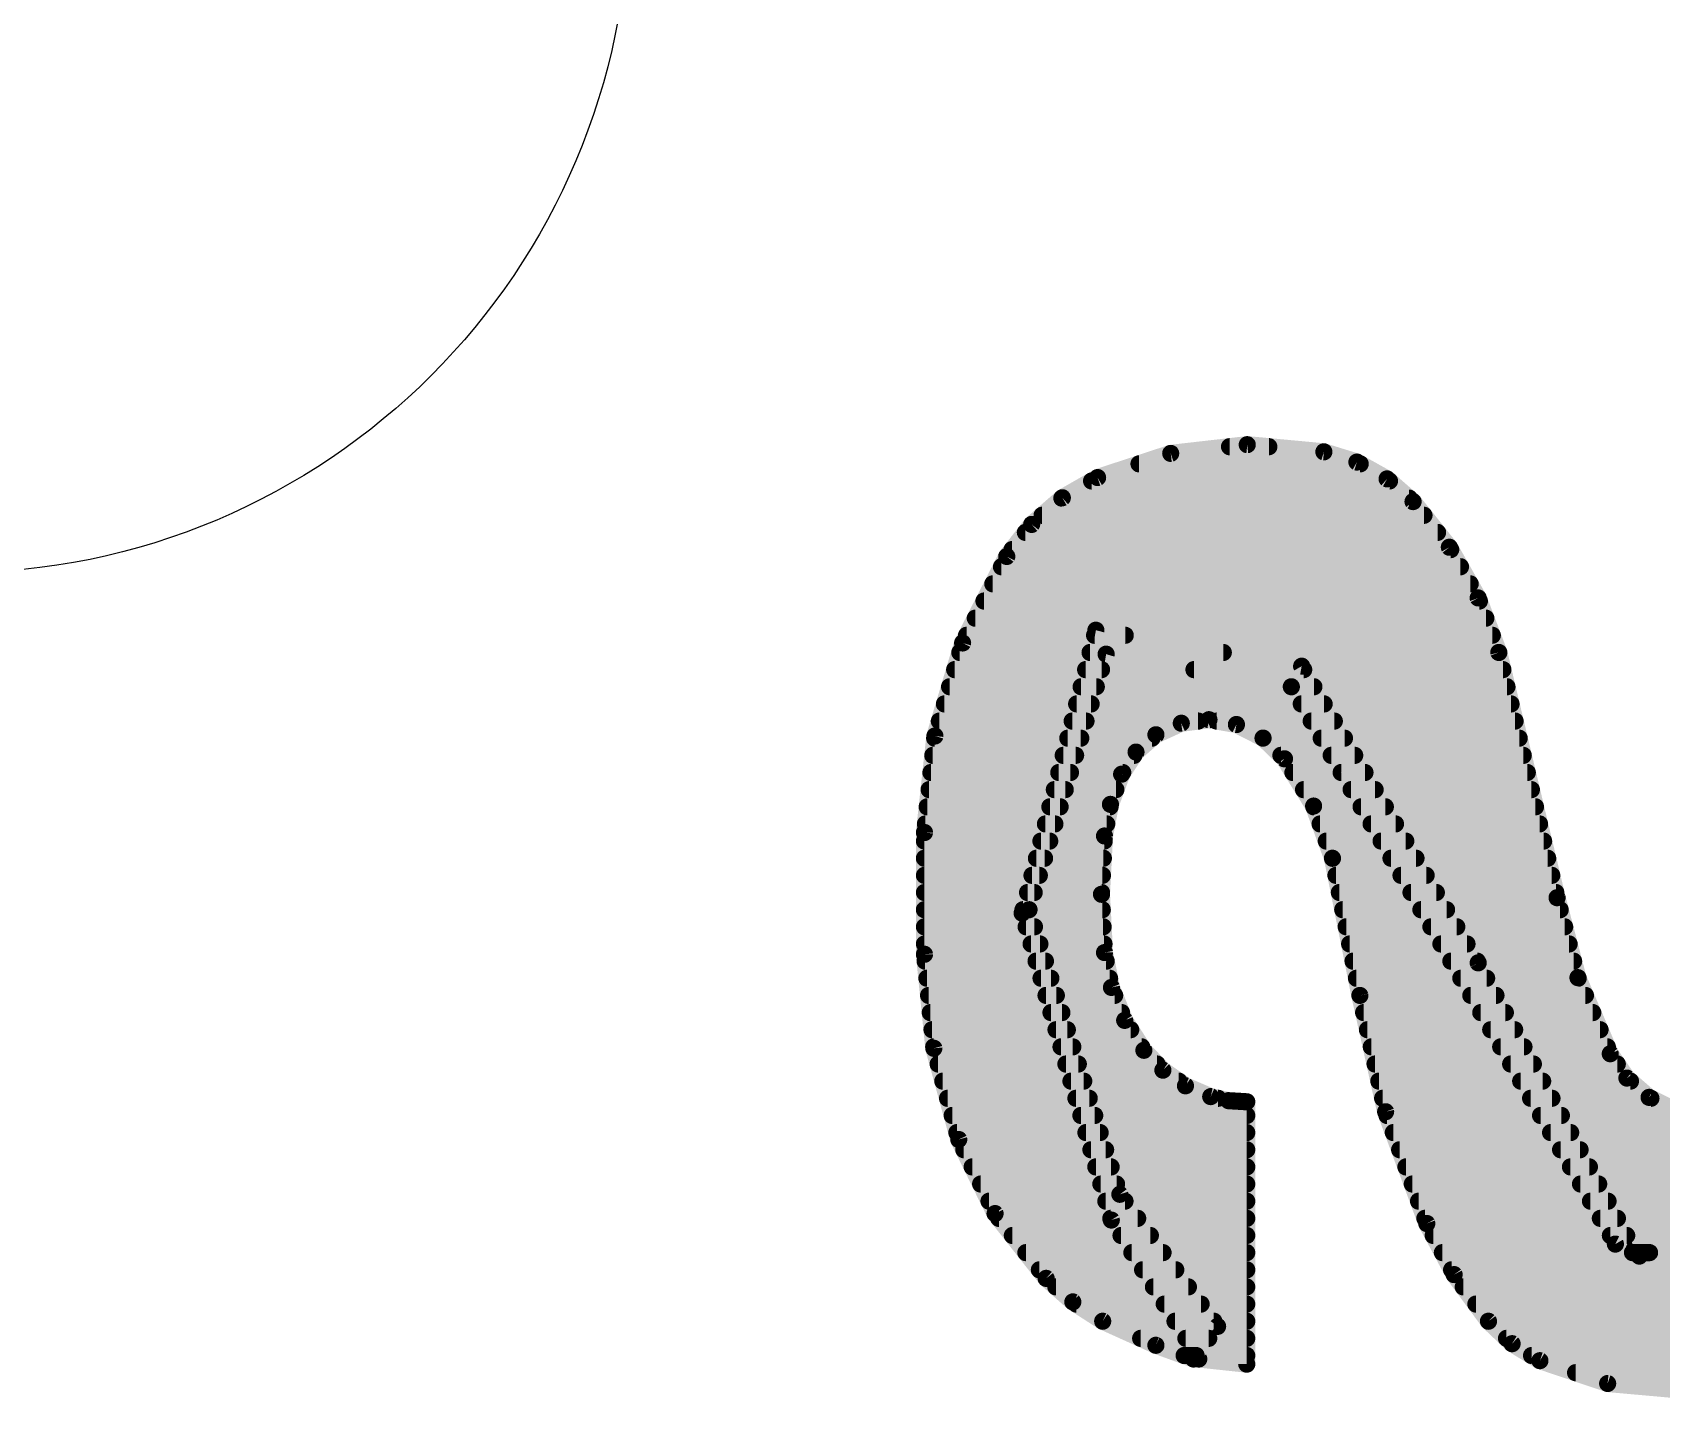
# Model space of a CAD drawing. Extents: x -3.8 to 20.4, y -21.6 to 37.
# Drawn here: x 3.616 to 6.03, y 28.258 to 30.281 of the extents above; entities that cross this region are included whole.
import ezdxf

# ---------------------------------------------------------------- set-up
doc = ezdxf.new("R2010")
doc.units = 0
doc.layers.add('20', color=53, linetype='CONTINUOUS')
doc.layers.add('22', color=40, linetype='CONTINUOUS')

msp = doc.modelspace()

# ---------------------------------------------------------------- linework, layer by layer
at = {"layer": '20'}
msp.add_circle((3.5, 30.48), 1, dxfattribs=at)
at = {"layer": '22', "const_width": 0.0254}
for points in [[(5.3026, 29.6573), (5.416, 29.6702)], [(5.416, 29.6702), (5.5296, 29.6596)], [(5.1943, 29.6215), (5.3026, 29.6573)], [(5.3898, 29.6672), (5.448, 29.6672)], [(5.5296, 29.6596), (5.5785, 29.6445)], [(5.1421, 29.5916), (5.1943, 29.6215)], [(5.2557, 29.6418), (5.5833, 29.6418)], [(5.5785, 29.6445), (5.6232, 29.6195)], [(5.1854, 29.6164), (5.6268, 29.6164)], [(5.6232, 29.6195), (5.6617, 29.5859)], [(5.0966, 29.5521), (5.1421, 29.5916)], [(5.1414, 29.591), (5.6559, 29.591)], [(5.6617, 29.5859), (5.7155, 29.5183)], [(5.0597, 29.5046), (5.0966, 29.5521)], [(5.1121, 29.5656), (5.6778, 29.5656)], [(5.0873, 29.5402), (5.698, 29.5402)], [(4.9944, 29.3765), (5.0597, 29.5046)], [(5.0676, 29.5148), (5.7174, 29.5148)], [(5.7155, 29.5183), (5.7581, 29.4432)], [(5.0519, 29.4894), (5.7319, 29.4894)], [(5.039, 29.464), (5.7463, 29.464)], [(5.026, 29.4386), (5.7599, 29.4386)], [(5.7581, 29.4432), (5.7887, 29.3624)], [(5.0131, 29.4132), (5.7695, 29.4132)], [(5.0001, 29.3878), (5.7791, 29.3878)], [(5.0825, 28.9763), (5.1918, 29.3954)], [(5.1898, 29.3878), (5.2353, 29.3878)], [(5.1918, 29.3954), (5.4966, 29.3421)], [(4.9533, 29.2387), (4.9944, 29.3765)], [(4.9902, 29.3624), (5.7887, 29.3624)], [(5.207, 29.3599), (5.0927, 28.9814)], [(5.1832, 29.3624), (5.3805, 29.3624)], [(5.4813, 29.3116), (5.207, 29.3599)], [(5.7887, 29.3624), (5.875, 28.9992)], [(4.9826, 29.337), (5.2001, 29.337)], [(5.1766, 29.337), (5.4996, 29.337)], [(5.3371, 29.337), (5.7947, 29.337)], [(5.4966, 29.3421), (5.7582, 28.9027)], [(4.975, 29.3116), (5.1924, 29.3116)], [(5.1699, 29.3116), (5.5148, 29.3116)], [(5.9614, 28.4861), (5.4813, 29.3116)], [(5.4813, 29.3116), (5.8008, 29.3116)], [(4.9674, 29.2862), (5.1847, 29.2862)], [(5.1633, 29.2862), (5.5299, 29.2862)], [(5.4961, 29.2862), (5.8068, 29.2862)], [(4.9599, 29.2608), (5.1771, 29.2608)], [(5.1567, 29.2608), (5.3433, 29.2608)], [(5.3593, 29.2628), (5.3183, 29.2576)], [(5.4, 29.2557), (5.3593, 29.2628)], [(5.3709, 29.2608), (5.545, 29.2608)], [(5.5108, 29.2608), (5.8128, 29.2608)], [(4.9378, 29.0957), (4.9533, 29.2387)], [(4.9529, 29.2354), (5.1694, 29.2354)], [(5.1501, 29.2354), (5.2748, 29.2354)], [(5.2807, 29.2405), (5.2512, 29.2148)], [(5.3183, 29.2576), (5.2807, 29.2405)], [(5.4394, 29.2356), (5.4, 29.2557)], [(5.4712, 29.2049), (5.4394, 29.2356)], [(5.4396, 29.2354), (5.5601, 29.2354)], [(5.5256, 29.2354), (5.8189, 29.2354)], [(5.2512, 29.2148), (5.2299, 29.1821)], [(4.9502, 29.21), (5.1617, 29.21)], [(5.1434, 29.21), (5.2481, 29.21)], [(5.4659, 29.21), (5.5752, 29.21)], [(5.5143, 29.1349), (5.4712, 29.2049)], [(5.5404, 29.21), (5.8249, 29.21)], [(4.9474, 29.1846), (5.1541, 29.1846)], [(5.1368, 29.1846), (5.2315, 29.1846)], [(5.2299, 29.1821), (5.2134, 29.1374)], [(5.4837, 29.1846), (5.5904, 29.1846)], [(5.5552, 29.1846), (5.8309, 29.1846)], [(4.9447, 29.1592), (5.1464, 29.1592)], [(5.1302, 29.1592), (5.2214, 29.1592)], [(5.4994, 29.1592), (5.6055, 29.1592)], [(5.5699, 29.1592), (5.837, 29.1592)], [(4.9419, 29.1338), (5.1387, 29.1338)], [(5.1236, 29.1338), (5.2127, 29.1338)], [(5.2134, 29.1374), (5.2045, 29.0906)], [(5.5423, 29.0576), (5.5143, 29.1349)], [(5.5147, 29.1338), (5.6206, 29.1338)], [(5.5847, 29.1338), (5.843, 29.1338)], [(4.9378, 28.9154), (4.9378, 29.0957)], [(4.9392, 29.1084), (5.1311, 29.1084)], [(5.117, 29.1084), (5.2079, 29.1084)], [(5.2045, 29.0906), (5.2, 29.0043)], [(5.5239, 29.1084), (5.6357, 29.1084)], [(5.5995, 29.1084), (5.8491, 29.1084)], [(4.9378, 29.083), (5.1234, 29.083)], [(5.1103, 29.083), (5.2041, 29.083)], [(5.5331, 29.083), (5.6509, 29.083)], [(5.6143, 29.083), (5.8551, 29.083)], [(4.9378, 29.0576), (5.1157, 29.0576)], [(5.1037, 29.0576), (5.2028, 29.0576)], [(5.5829, 28.8544), (5.5423, 29.0576)], [(5.5423, 29.0576), (5.666, 29.0576)], [(5.629, 29.0576), (5.8611, 29.0576)], [(4.9378, 29.0322), (5.108, 29.0322)], [(5.0971, 29.0322), (5.2015, 29.0322)], [(5.5474, 29.0322), (5.6811, 29.0322)], [(5.6438, 29.0322), (5.8672, 29.0322)], [(4.9378, 29.0068), (5.1004, 29.0068)], [(5.0905, 29.0068), (5.2002, 29.0068)], [(5.2, 29.0043), (5.2045, 28.9179)], [(5.5525, 29.0068), (5.6962, 29.0068)], [(5.6586, 29.0068), (5.8732, 29.0068)], [(5.875, 28.9992), (5.9059, 28.8807)], [(4.9378, 28.9814), (5.0927, 28.9814)], [(5.2146, 28.5217), (5.0825, 28.9763)], [(5.0838, 28.9814), (5.2012, 28.9814)], [(5.0927, 28.9814), (5.2273, 28.5598)], [(5.5575, 28.9814), (5.7113, 28.9814)], [(5.6733, 28.9814), (5.8796, 28.9814)], [(4.9378, 28.956), (5.1008, 28.956)], [(5.0884, 28.956), (5.2025, 28.956)], [(5.5626, 28.956), (5.7265, 28.956)], [(5.6881, 28.956), (5.8863, 28.956)], [(4.9378, 28.9306), (5.1089, 28.9306)], [(5.0958, 28.9306), (5.2038, 28.9306)], [(5.5677, 28.9306), (5.7416, 28.9306)], [(5.7029, 28.9306), (5.8929, 28.9306)], [(4.9517, 28.7761), (4.9378, 28.9154)], [(4.9388, 28.9052), (5.117, 28.9052)], [(5.1032, 28.9052), (5.207, 28.9052)], [(5.2045, 28.9179), (5.2148, 28.8663)], [(5.5728, 28.9052), (5.7567, 28.9052)], [(5.7177, 28.9052), (5.8995, 28.9052)], [(5.7582, 28.9027), (5.9893, 28.4785)], [(4.9414, 28.8798), (5.1251, 28.8798)], [(5.1105, 28.8798), (5.2121, 28.8798)], [(5.5778, 28.8798), (5.7707, 28.8798)], [(5.7324, 28.8798), (5.9063, 28.8798)], [(5.9059, 28.8807), (5.9538, 28.768)], [(4.9439, 28.8544), (5.1332, 28.8544)], [(5.1179, 28.8544), (5.2196, 28.8544)], [(5.2148, 28.8663), (5.2345, 28.8174)], [(5.621, 28.6821), (5.5829, 28.8544)], [(5.5829, 28.8544), (5.7845, 28.8544)], [(5.7472, 28.8544), (5.9171, 28.8544)], [(4.9464, 28.829), (5.1414, 28.829)], [(5.1253, 28.829), (5.2298, 28.829)], [(5.5885, 28.829), (5.7984, 28.829)], [(5.762, 28.829), (5.9279, 28.829)], [(4.949, 28.8036), (5.1495, 28.8036)], [(5.1327, 28.8036), (5.2434, 28.8036)], [(5.2345, 28.8174), (5.2629, 28.7731)], [(5.5941, 28.8036), (5.8122, 28.8036)], [(5.7767, 28.8036), (5.9387, 28.8036)], [(4.9515, 28.7782), (5.1576, 28.7782)], [(5.1401, 28.7782), (5.2596, 28.7782)], [(5.5998, 28.7782), (5.826, 28.7782)], [(5.7915, 28.7782), (5.9495, 28.7782)], [(4.9886, 28.641), (4.9517, 28.7761)], [(4.9581, 28.7528), (5.1657, 28.7528)], [(5.1474, 28.7528), (5.2823, 28.7528)], [(5.2629, 28.7731), (5.2911, 28.7437)], [(5.6054, 28.7528), (5.8399, 28.7528)], [(5.8063, 28.7528), (5.9642, 28.7528)], [(5.9538, 28.768), (5.9785, 28.732)], [(5.2911, 28.7437), (5.3245, 28.7205)], [(5.9785, 28.732), (6.0114, 28.7034)], [(4.965, 28.7274), (5.1738, 28.7274)], [(5.1548, 28.7274), (5.3146, 28.7274)], [(5.3245, 28.7205), (5.3619, 28.7045)], [(5.3619, 28.7045), (5.3883, 28.6985)], [(5.611, 28.7274), (5.8537, 28.7274)], [(5.8211, 28.7274), (5.9838, 28.7274)], [(4.972, 28.702), (5.1819, 28.702)], [(5.1622, 28.702), (5.3729, 28.702)], [(5.3883, 28.6985), (5.4153, 28.6969)], [(5.4153, 28.6969), (5.4153, 28.3083)], [(5.6166, 28.702), (5.8675, 28.702)], [(5.682, 28.5166), (5.621, 28.6821)], [(5.8358, 28.702), (6.0141, 28.702)], [(6.0114, 28.7034), (6.0504, 28.6839)], [(4.9789, 28.6766), (5.19, 28.6766)], [(5.1696, 28.6766), (5.4153, 28.6766)], [(5.6231, 28.6766), (5.8814, 28.6766)], [(5.8506, 28.6766), (6.0844, 28.6766)], [(4.9858, 28.6512), (5.1981, 28.6512)], [(5.0424, 28.5313), (4.9886, 28.641)], [(5.177, 28.6512), (5.4153, 28.6512)], [(5.6324, 28.6512), (5.8952, 28.6512)], [(5.8654, 28.6512), (6.3455, 28.6512)], [(4.9961, 28.6258), (5.2062, 28.6258)], [(5.1844, 28.6258), (5.4153, 28.6258)], [(5.6418, 28.6258), (5.9091, 28.6258)], [(5.8802, 28.6258), (6.3399, 28.6258)], [(5.0085, 28.6004), (5.2143, 28.6004)], [(5.1917, 28.6004), (5.4153, 28.6004)], [(5.6511, 28.6004), (5.9229, 28.6004)], [(5.8949, 28.6004), (6.3342, 28.6004)], [(5.9893, 28.4785), (6.3144, 28.5877)], [(5.021, 28.575), (5.2224, 28.575)], [(5.1991, 28.575), (5.4153, 28.575)], [(5.2273, 28.5598), (5.3721, 28.3642)], [(5.6605, 28.575), (5.9367, 28.575)], [(5.9097, 28.575), (6.3145, 28.575)], [(6.3297, 28.5801), (5.9969, 28.4683)], [(5.0334, 28.5496), (5.2349, 28.5496)], [(5.2065, 28.5496), (5.4153, 28.5496)], [(5.6698, 28.5496), (5.9506, 28.5496)], [(5.9245, 28.5496), (6.2389, 28.5496)], [(5.1181, 28.4353), (5.0424, 28.5313)], [(5.048, 28.5242), (5.2537, 28.5242)], [(5.2139, 28.5242), (5.4153, 28.5242)], [(5.3442, 28.3159), (5.2146, 28.5217)], [(5.6792, 28.5242), (5.9644, 28.5242)], [(5.7225, 28.4409), (5.682, 28.5166)], [(5.9392, 28.5242), (6.1633, 28.5242)], [(5.068, 28.4988), (5.2725, 28.4988)], [(5.229, 28.4988), (5.4153, 28.4988)], [(5.6915, 28.4988), (5.9782, 28.4988)], [(5.954, 28.4988), (6.0877, 28.4988)], [(5.088, 28.4734), (5.2913, 28.4734)], [(5.245, 28.4734), (5.4153, 28.4734)], [(5.7051, 28.4734), (6.451, 28.4734)], [(5.9969, 28.4683), (5.9614, 28.4861)], [(5.9867, 28.4734), (6.0121, 28.4734)], [(5.1081, 28.448), (5.3101, 28.448)], [(5.261, 28.448), (5.4153, 28.448)], [(5.7188, 28.448), (6.4327, 28.448)], [(5.7734, 28.3718), (5.7225, 28.4409)], [(5.1576, 28.4004), (5.1181, 28.4353)], [(5.1325, 28.4226), (5.3289, 28.4226)], [(5.277, 28.4226), (5.4153, 28.4226)], [(5.736, 28.4226), (6.4125, 28.4226)], [(5.2019, 28.3718), (5.1576, 28.4004)], [(5.1626, 28.3972), (5.3477, 28.3972)], [(5.293, 28.3972), (5.4153, 28.3972)], [(5.7547, 28.3972), (6.3865, 28.3972)], [(5.2807, 28.3362), (5.2019, 28.3718)], [(5.2019, 28.3718), (5.3665, 28.3718)], [(5.309, 28.3718), (5.4153, 28.3718)], [(5.8084, 28.3386), (5.7734, 28.3718)], [(5.7734, 28.3718), (6.3605, 28.3718)], [(5.2581, 28.3464), (5.359, 28.3464)], [(5.325, 28.3464), (5.4153, 28.3464)], [(5.3721, 28.3642), (5.3365, 28.3159)], [(5.8001, 28.3464), (6.3297, 28.3464)], [(5.3365, 28.3159), (5.2807, 28.3362)], [(5.3225, 28.321), (5.3403, 28.321)], [(5.341, 28.321), (5.4153, 28.321)], [(5.8496, 28.3134), (5.8084, 28.3386)], [(5.8372, 28.321), (6.292, 28.321)], [(5.4153, 28.3083), (5.3442, 28.3159)], [(5.9499, 28.2796), (5.8496, 28.3134)], [(5.9025, 28.2956), (6.2342, 28.2956)], [(6.0554, 28.2702), (5.9499, 28.2796)]]:
    msp.add_lwpolyline(points, dxfattribs=at)
at = {"layer": '22', "const_width": 0.0127}
for points in [[(5.4166, 29.6765, 1), (5.4154, 29.6639)], [(5.4167, 29.6639, 1), (5.4153, 29.6765)], [(5.3019, 29.6636, 1), (5.3034, 29.651)], [(5.3046, 29.6513, 1), (5.3006, 29.6633)], [(5.3898, 29.6736, 1), (5.3898, 29.6608)], [(5.448, 29.6608, 1), (5.448, 29.6736)], [(5.5315, 29.6657, 1), (5.5277, 29.6535)], [(5.529, 29.6533, 1), (5.5302, 29.6659)], [(5.1923, 29.6275, 1), (5.1963, 29.6155)], [(5.1975, 29.616, 1), (5.1911, 29.627)], [(5.2557, 29.6482, 1), (5.2557, 29.6354)], [(5.5816, 29.65, 1), (5.5754, 29.6389)], [(5.5766, 29.6384, 1), (5.5804, 29.6505)], [(5.5833, 29.6354, 1), (5.5833, 29.6482)], [(5.1854, 29.6228, 1), (5.1854, 29.6101)], [(5.6273, 29.6243, 1), (5.619, 29.6148)], [(5.6201, 29.614, 1), (5.6262, 29.6251)], [(5.6268, 29.6101, 1), (5.6268, 29.6228)], [(5.1414, 29.5974, 1), (5.1414, 29.5846)], [(5.1389, 29.5971, 1), (5.1452, 29.5861)], [(5.1462, 29.5868, 1), (5.1379, 29.5964)], [(5.6667, 29.5899, 1), (5.6567, 29.5819)], [(5.6559, 29.5846, 1), (5.6559, 29.5974)], [(5.6575, 29.5811, 1), (5.6659, 29.5907)], [(5.0925, 29.5569, 1), (5.1008, 29.5473)], [(5.1016, 29.5482, 1), (5.0916, 29.556)], [(5.1121, 29.572, 1), (5.1121, 29.5592)], [(5.6778, 29.5592, 1), (5.6778, 29.572)], [(5.0873, 29.5466, 1), (5.0873, 29.5339)], [(5.698, 29.5339, 1), (5.698, 29.5466)], [(5.0547, 29.5085, 1), (5.0647, 29.5007)], [(5.0654, 29.5017, 1), (5.054, 29.5075)], [(5.0676, 29.5212, 1), (5.0676, 29.5084)], [(5.721, 29.5214, 1), (5.7099, 29.5152)], [(5.7105, 29.5143, 1), (5.7204, 29.5222)], [(5.7174, 29.5084, 1), (5.7174, 29.5212)], [(5.0519, 29.4958, 1), (5.0519, 29.483)], [(5.7319, 29.483, 1), (5.7319, 29.4958)], [(5.039, 29.4704, 1), (5.039, 29.4577)], [(5.7463, 29.4577, 1), (5.7463, 29.4704)], [(5.026, 29.445, 1), (5.026, 29.4322)], [(5.7641, 29.4454, 1), (5.7522, 29.4409)], [(5.7526, 29.4401, 1), (5.7637, 29.4463)], [(5.7599, 29.4322, 1), (5.7599, 29.445)], [(5.0131, 29.4196, 1), (5.0131, 29.4068)], [(5.7695, 29.4068, 1), (5.7695, 29.4196)], [(5.0001, 29.3942, 1), (5.0001, 29.3815)], [(5.1898, 29.3942, 1), (5.1898, 29.3815)], [(5.1929, 29.4017, 1), (5.1907, 29.3891)], [(5.1979, 29.3938, 1), (5.1857, 29.397)], [(5.2353, 29.3815, 1), (5.2353, 29.3942)], [(5.7791, 29.3815, 1), (5.7791, 29.3942)], [(4.9902, 29.3688, 1), (4.9902, 29.356)], [(4.9887, 29.3794, 1), (5, 29.3736)], [(5.0004, 29.3747, 1), (4.9883, 29.3783)], [(5.1832, 29.3688, 1), (5.1832, 29.356)], [(5.2081, 29.3662, 1), (5.2059, 29.3536)], [(5.2131, 29.3581, 1), (5.2009, 29.3617)], [(5.3805, 29.356, 1), (5.3805, 29.3688)], [(5.7949, 29.3639, 1), (5.7825, 29.3609)], [(5.7828, 29.3602, 1), (5.7946, 29.3646)], [(5.7887, 29.356, 1), (5.7887, 29.3688)], [(4.9826, 29.3434, 1), (4.9826, 29.3306)], [(5.1766, 29.3434, 1), (5.1766, 29.3306)], [(5.2001, 29.3306, 1), (5.2001, 29.3434)], [(5.3371, 29.3434, 1), (5.3371, 29.3306)], [(5.5021, 29.3453, 1), (5.4911, 29.3389)], [(5.4955, 29.3358, 1), (5.4977, 29.3484)], [(5.4996, 29.3306, 1), (5.4996, 29.3434)], [(5.7947, 29.3306, 1), (5.7947, 29.3434)], [(4.975, 29.318, 1), (4.975, 29.3053)], [(5.1699, 29.318, 1), (5.1699, 29.3053)], [(5.1924, 29.3053, 1), (5.1924, 29.318)], [(5.4813, 29.318, 1), (5.4813, 29.3053)], [(5.4868, 29.3148, 1), (5.4758, 29.3084)], [(5.4802, 29.3053, 1), (5.4824, 29.3179)], [(5.5148, 29.3053, 1), (5.5148, 29.318)], [(5.8008, 29.3053, 1), (5.8008, 29.318)], [(4.9674, 29.2926, 1), (4.9674, 29.2798)], [(5.1633, 29.2926, 1), (5.1633, 29.2798)], [(5.1847, 29.2798, 1), (5.1847, 29.2926)], [(5.4961, 29.2926, 1), (5.4961, 29.2798)], [(5.5299, 29.2798, 1), (5.5299, 29.2926)], [(5.8068, 29.2798, 1), (5.8068, 29.2926)], [(4.9599, 29.2672, 1), (4.9599, 29.2544)], [(5.1567, 29.2672, 1), (5.1567, 29.2544)], [(5.1771, 29.2544, 1), (5.1771, 29.2672)], [(5.3433, 29.2544, 1), (5.3433, 29.2672)], [(5.3604, 29.2691, 1), (5.3582, 29.2566)], [(5.3601, 29.2565, 1), (5.3585, 29.2691)], [(5.3709, 29.2672, 1), (5.3709, 29.2544)], [(5.5108, 29.2672, 1), (5.5108, 29.2544)], [(5.545, 29.2544, 1), (5.545, 29.2672)], [(5.8128, 29.2544, 1), (5.8128, 29.2672)], [(4.9529, 29.2418, 1), (4.9529, 29.2291)], [(4.9596, 29.238, 1), (4.947, 29.2394)], [(5.1501, 29.2418, 1), (5.1501, 29.2291)], [(5.1694, 29.2291, 1), (5.1694, 29.2418)], [(5.2781, 29.2463, 1), (5.2833, 29.2347)], [(5.2748, 29.2291, 1), (5.2748, 29.2418)], [(5.2849, 29.2357, 1), (5.2765, 29.2453)], [(5.3175, 29.2639, 1), (5.3191, 29.2513)], [(5.3209, 29.2518, 1), (5.3157, 29.2634)], [(5.4029, 29.2614, 1), (5.3971, 29.25)], [(5.3989, 29.2494, 1), (5.4011, 29.262)], [(5.4438, 29.2402, 1), (5.435, 29.231)], [(5.4396, 29.2418, 1), (5.4396, 29.2291)], [(5.4365, 29.2299, 1), (5.4423, 29.2413)], [(5.5256, 29.2418, 1), (5.5256, 29.2291)], [(5.5601, 29.2291, 1), (5.5601, 29.2418)], [(5.8189, 29.2291, 1), (5.8189, 29.2418)], [(4.9472, 29.2405, 1), (4.9594, 29.2369)], [(5.2471, 29.2196, 1), (5.2554, 29.2101)], [(5.2565, 29.2114, 1), (5.2459, 29.2183)], [(4.9502, 29.2164, 1), (4.9502, 29.2036)], [(5.1434, 29.2164, 1), (5.1434, 29.2036)], [(5.1617, 29.2036, 1), (5.1617, 29.2164)], [(5.2481, 29.2036, 1), (5.2481, 29.2164)], [(5.4659, 29.2164, 1), (5.4659, 29.2036)], [(5.4766, 29.2082, 1), (5.4658, 29.2016)], [(5.4668, 29.2003, 1), (5.4756, 29.2095)], [(5.5404, 29.2164, 1), (5.5404, 29.2036)], [(5.5752, 29.2036, 1), (5.5752, 29.2164)], [(5.8249, 29.2036, 1), (5.8249, 29.2164)], [(4.9474, 29.191, 1), (4.9474, 29.1782)], [(5.1368, 29.191, 1), (5.1368, 29.1782)], [(5.1541, 29.1782, 1), (5.1541, 29.191)], [(5.2246, 29.1856, 1), (5.2352, 29.1786)], [(5.2359, 29.1799, 1), (5.2239, 29.1843)], [(5.2315, 29.1782, 1), (5.2315, 29.191)], [(5.4837, 29.191, 1), (5.4837, 29.1782)], [(5.5552, 29.191, 1), (5.5552, 29.1782)], [(5.5904, 29.1782, 1), (5.5904, 29.191)], [(5.8309, 29.1782, 1), (5.8309, 29.191)], [(4.9447, 29.1656, 1), (4.9447, 29.1529)], [(5.1302, 29.1656, 1), (5.1302, 29.1529)], [(5.1464, 29.1529, 1), (5.1464, 29.1656)], [(5.2214, 29.1529, 1), (5.2214, 29.1656)], [(5.4994, 29.1656, 1), (5.4994, 29.1529)], [(5.5699, 29.1656, 1), (5.5699, 29.1529)], [(5.6055, 29.1529, 1), (5.6055, 29.1656)], [(5.837, 29.1529, 1), (5.837, 29.1656)], [(4.9419, 29.1402, 1), (4.9419, 29.1274)], [(5.1236, 29.1402, 1), (5.1236, 29.1274)], [(5.1387, 29.1274, 1), (5.1387, 29.1402)], [(5.2196, 29.1362, 1), (5.2071, 29.1386)], [(5.2074, 29.1396, 1), (5.2193, 29.1352)], [(5.2127, 29.1274, 1), (5.2127, 29.1402)], [(5.5203, 29.1371, 1), (5.5084, 29.1328)], [(5.5147, 29.1402, 1), (5.5147, 29.1274)], [(5.5089, 29.1316, 1), (5.5197, 29.1382)], [(5.5847, 29.1402, 1), (5.5847, 29.1274)], [(5.6206, 29.1274, 1), (5.6206, 29.1402)], [(5.843, 29.1274, 1), (5.843, 29.1402)], [(4.9442, 29.0957, 1), (4.9314, 29.0957)], [(4.9392, 29.1148, 1), (4.9392, 29.1021)], [(5.117, 29.1148, 1), (5.117, 29.1021)], [(5.1311, 29.1021, 1), (5.1311, 29.1148)], [(5.2108, 29.0903, 1), (5.1982, 29.0909)], [(5.2079, 29.1021, 1), (5.2079, 29.1148)], [(5.5239, 29.1148, 1), (5.5239, 29.1021)], [(5.5995, 29.1148, 1), (5.5995, 29.1021)], [(5.6357, 29.1021, 1), (5.6357, 29.1148)], [(5.8491, 29.1021, 1), (5.8491, 29.1148)], [(4.9315, 29.0964, 1), (4.9441, 29.095)], [(4.9378, 29.0894, 1), (4.9378, 29.0767)], [(5.1103, 29.0894, 1), (5.1103, 29.0767)], [(5.1234, 29.0767, 1), (5.1234, 29.0894)], [(5.1983, 29.0918, 1), (5.2107, 29.0894)], [(5.2041, 29.0767, 1), (5.2041, 29.0894)], [(5.5331, 29.0894, 1), (5.5331, 29.0767)], [(5.6143, 29.0894, 1), (5.6143, 29.0767)], [(5.6509, 29.0767, 1), (5.6509, 29.0894)], [(5.8551, 29.0767, 1), (5.8551, 29.0894)], [(4.9378, 29.064, 1), (4.9378, 29.0512)], [(5.1037, 29.064, 1), (5.1037, 29.0512)], [(5.1157, 29.0512, 1), (5.1157, 29.064)], [(5.2028, 29.0512, 1), (5.2028, 29.064)], [(5.5423, 29.064, 1), (5.5423, 29.0512)], [(5.5485, 29.0588, 1), (5.5361, 29.0564)], [(5.5363, 29.0554, 1), (5.5483, 29.0598)], [(5.629, 29.064, 1), (5.629, 29.0512)], [(5.666, 29.0512, 1), (5.666, 29.064)], [(5.8611, 29.0512, 1), (5.8611, 29.064)], [(4.9378, 29.0386, 1), (4.9378, 29.0259)], [(5.0971, 29.0386, 1), (5.0971, 29.0259)], [(5.108, 29.0259, 1), (5.108, 29.0386)], [(5.2015, 29.0259, 1), (5.2015, 29.0386)], [(5.5474, 29.0386, 1), (5.5474, 29.0259)], [(5.6438, 29.0386, 1), (5.6438, 29.0259)], [(5.6811, 29.0259, 1), (5.6811, 29.0386)], [(5.8672, 29.0259, 1), (5.8672, 29.0386)], [(4.9378, 29.0132, 1), (4.9378, 29.0005)], [(5.0905, 29.0132, 1), (5.0905, 29.0005)], [(5.1004, 29.0005, 1), (5.1004, 29.0132)], [(5.2064, 29.0046, 1), (5.1937, 29.0039)], [(5.1937, 29.0046, 1), (5.2064, 29.0039)], [(5.2002, 29.0005, 1), (5.2002, 29.0132)], [(5.5525, 29.0132, 1), (5.5525, 29.0005)], [(5.6586, 29.0132, 1), (5.6586, 29.0005)], [(5.6962, 29.0005, 1), (5.6962, 29.0132)], [(5.8811, 29.0008, 1), (5.8689, 28.9976)], [(5.8688, 28.9977, 1), (5.8812, 29.0007)], [(5.8732, 29.0005, 1), (5.8732, 29.0132)], [(4.9378, 28.9878, 1), (4.9378, 28.975)], [(5.0886, 28.9781, 1), (5.0764, 28.9745)], [(5.0764, 28.9779, 1), (5.0886, 28.9747)], [(5.0838, 28.9878, 1), (5.0838, 28.975)], [(5.0866, 28.9832, 1), (5.0988, 28.9796)], [(5.0987, 28.9833, 1), (5.0867, 28.9795)], [(5.0927, 28.975, 1), (5.0927, 28.9878)], [(5.2012, 28.975, 1), (5.2012, 28.9878)], [(5.5575, 28.9878, 1), (5.5575, 28.975)], [(5.6733, 28.9878, 1), (5.6733, 28.975)], [(5.7113, 28.975, 1), (5.7113, 28.9878)], [(5.8796, 28.975, 1), (5.8796, 28.9878)], [(4.9378, 28.9624, 1), (4.9378, 28.9497)], [(5.0884, 28.9624, 1), (5.0884, 28.9497)], [(5.1008, 28.9497, 1), (5.1008, 28.9624)], [(5.2025, 28.9497, 1), (5.2025, 28.9624)], [(5.5626, 28.9624, 1), (5.5626, 28.9497)], [(5.6881, 28.9624, 1), (5.6881, 28.9497)], [(5.7265, 28.9497, 1), (5.7265, 28.9624)], [(5.8863, 28.9497, 1), (5.8863, 28.9624)], [(4.9378, 28.937, 1), (4.9378, 28.9243)], [(5.0958, 28.937, 1), (5.0958, 28.9243)], [(5.1089, 28.9243, 1), (5.1089, 28.937)], [(5.2038, 28.9243, 1), (5.2038, 28.937)], [(5.5677, 28.937, 1), (5.5677, 28.9243)], [(5.7029, 28.937, 1), (5.7029, 28.9243)], [(5.7416, 28.9243, 1), (5.7416, 28.937)], [(5.8929, 28.9243, 1), (5.8929, 28.937)], [(4.9314, 28.9154, 1), (4.9442, 28.9154)], [(4.9441, 28.916, 1), (4.9315, 28.9148)], [(4.9388, 28.9116, 1), (4.9388, 28.8988)], [(5.1032, 28.9116, 1), (5.1032, 28.8988)], [(5.117, 28.8988, 1), (5.117, 28.9116)], [(5.2107, 28.9191, 1), (5.1983, 28.9167)], [(5.1982, 28.9176, 1), (5.2108, 28.9182)], [(5.207, 28.8988, 1), (5.207, 28.9116)], [(5.5728, 28.9116, 1), (5.5728, 28.8988)], [(5.7177, 28.9116, 1), (5.7177, 28.8988)], [(5.7638, 28.9057, 1), (5.7526, 28.8997)], [(5.7527, 28.8995, 1), (5.7637, 28.9059)], [(5.7567, 28.8988, 1), (5.7567, 28.9116)], [(5.8995, 28.8988, 1), (5.8995, 28.9116)], [(4.9414, 28.8862, 1), (4.9414, 28.8735)], [(5.1105, 28.8862, 1), (5.1105, 28.8735)], [(5.1251, 28.8735, 1), (5.1251, 28.8862)], [(5.2121, 28.8735, 1), (5.2121, 28.8862)], [(5.5778, 28.8862, 1), (5.5778, 28.8735)], [(5.7324, 28.8862, 1), (5.7324, 28.8735)], [(5.7707, 28.8735, 1), (5.7707, 28.8862)], [(5.9118, 28.8832, 1), (5.9001, 28.8782)], [(5.8998, 28.8791, 1), (5.9121, 28.8823)], [(5.9063, 28.8735, 1), (5.9063, 28.8862)], [(4.9439, 28.8608, 1), (4.9439, 28.8481)], [(5.1179, 28.8608, 1), (5.1179, 28.8481)], [(5.1332, 28.8481, 1), (5.1332, 28.8608)], [(5.2207, 28.8686, 1), (5.2089, 28.8639)], [(5.2086, 28.865, 1), (5.221, 28.8675)], [(5.2196, 28.8481, 1), (5.2196, 28.8608)], [(5.5829, 28.8608, 1), (5.5829, 28.8481)], [(5.5891, 28.8558, 1), (5.5767, 28.853)], [(5.5767, 28.8532, 1), (5.5891, 28.8556)], [(5.7472, 28.8608, 1), (5.7472, 28.8481)], [(5.7845, 28.8481, 1), (5.7845, 28.8608)], [(5.9171, 28.8481, 1), (5.9171, 28.8608)], [(4.9464, 28.8354, 1), (4.9464, 28.8226)], [(5.1253, 28.8354, 1), (5.1253, 28.8226)], [(5.1414, 28.8226, 1), (5.1414, 28.8354)], [(5.2298, 28.8226, 1), (5.2298, 28.8354)], [(5.5885, 28.8354, 1), (5.5885, 28.8226)], [(5.762, 28.8354, 1), (5.762, 28.8226)], [(5.7984, 28.8226, 1), (5.7984, 28.8354)], [(5.9279, 28.8226, 1), (5.9279, 28.8354)], [(4.949, 28.81, 1), (4.949, 28.7973)], [(5.1327, 28.81, 1), (5.1327, 28.7973)], [(5.1495, 28.7973, 1), (5.1495, 28.81)], [(5.2398, 28.8209, 1), (5.2291, 28.814)], [(5.2286, 28.8151, 1), (5.2404, 28.8198)], [(5.2434, 28.7973, 1), (5.2434, 28.81)], [(5.5941, 28.81, 1), (5.5941, 28.7973)], [(5.7767, 28.81, 1), (5.7767, 28.7973)], [(5.8122, 28.7973, 1), (5.8122, 28.81)], [(5.9387, 28.7973, 1), (5.9387, 28.81)], [(4.9515, 28.7846, 1), (4.9515, 28.7719)], [(5.1401, 28.7846, 1), (5.1401, 28.7719)], [(5.1576, 28.7719, 1), (5.1576, 28.7846)], [(5.2596, 28.7719, 1), (5.2596, 28.7846)], [(5.5998, 28.7846, 1), (5.5998, 28.7719)], [(5.7915, 28.7846, 1), (5.7915, 28.7719)], [(5.826, 28.7719, 1), (5.826, 28.7846)], [(5.9495, 28.7719, 1), (5.9495, 28.7846)], [(4.9579, 28.7778, 1), (4.9456, 28.7744)], [(4.9454, 28.7754, 1), (4.958, 28.7767)], [(4.9581, 28.7592, 1), (4.9581, 28.7464)], [(5.1474, 28.7592, 1), (5.1474, 28.7464)], [(5.1657, 28.7464, 1), (5.1657, 28.7592)], [(5.2675, 28.7775, 1), (5.2583, 28.7687)], [(5.2576, 28.7697, 1), (5.2682, 28.7765)], [(5.2823, 28.7464, 1), (5.2823, 28.7592)], [(5.6054, 28.7592, 1), (5.6054, 28.7464)], [(5.8063, 28.7592, 1), (5.8063, 28.7464)], [(5.8399, 28.7464, 1), (5.8399, 28.7592)], [(5.959, 28.7716, 1), (5.9486, 28.7644)], [(5.948, 28.7655, 1), (5.9596, 28.7705)], [(5.9642, 28.7464, 1), (5.9642, 28.7592)], [(5.2947, 28.7489, 1), (5.2874, 28.7385)], [(5.2865, 28.7393, 1), (5.2956, 28.7481)], [(5.9826, 28.7368, 1), (5.9743, 28.7272)], [(5.9732, 28.7284, 1), (5.9837, 28.7356)], [(4.965, 28.7338, 1), (4.965, 28.7211)], [(5.1548, 28.7338, 1), (5.1548, 28.7211)], [(5.1738, 28.7211, 1), (5.1738, 28.7338)], [(5.3146, 28.7211, 1), (5.3146, 28.7338)], [(5.327, 28.7264, 1), (5.322, 28.7147)], [(5.3209, 28.7153, 1), (5.3281, 28.7258)], [(5.3633, 28.7107, 1), (5.3605, 28.6983)], [(5.611, 28.7338, 1), (5.611, 28.7211)], [(5.8211, 28.7338, 1), (5.8211, 28.7211)], [(5.8537, 28.7211, 1), (5.8537, 28.7338)], [(5.9838, 28.7211, 1), (5.9838, 28.7338)], [(4.972, 28.7084, 1), (4.972, 28.6957)], [(5.1622, 28.7084, 1), (5.1622, 28.6957)], [(5.1819, 28.6957, 1), (5.1819, 28.7084)], [(5.3594, 28.6987, 1), (5.3644, 28.7103)], [(5.3729, 28.6957, 1), (5.3729, 28.7084)], [(5.3887, 28.7049, 1), (5.3879, 28.6922)], [(5.3869, 28.6923, 1), (5.3897, 28.7047)], [(5.4217, 28.6969, 1), (5.4089, 28.6969)], [(5.4149, 28.6906, 1), (5.4157, 28.7032)], [(5.6166, 28.7084, 1), (5.6166, 28.6957)], [(5.627, 28.6843, 1), (5.6151, 28.68)], [(5.8358, 28.7084, 1), (5.8358, 28.6957)], [(5.8675, 28.6957, 1), (5.8675, 28.7084)], [(6.0142, 28.7091, 1), (6.0085, 28.6977)], [(6.0072, 28.6986, 1), (6.0155, 28.7082)], [(6.0141, 28.6957, 1), (6.0141, 28.7084)], [(4.9789, 28.683, 1), (4.9789, 28.6702)], [(5.1696, 28.683, 1), (5.1696, 28.6702)], [(5.19, 28.6702, 1), (5.19, 28.683)], [(5.4153, 28.6702, 1), (5.4153, 28.683)], [(5.6148, 28.6808, 1), (5.6272, 28.6835)], [(5.6231, 28.683, 1), (5.6231, 28.6702)], [(5.8506, 28.683, 1), (5.8506, 28.6702)], [(5.8814, 28.6702, 1), (5.8814, 28.683)], [(4.9858, 28.6576, 1), (4.9858, 28.6449)], [(4.9943, 28.6438, 1), (4.9829, 28.6382)], [(4.9825, 28.6393, 1), (4.9947, 28.6427)], [(5.177, 28.6576, 1), (5.177, 28.6449)], [(5.1981, 28.6449, 1), (5.1981, 28.6576)], [(5.4153, 28.6449, 1), (5.4153, 28.6576)], [(5.6324, 28.6576, 1), (5.6324, 28.6449)], [(5.8654, 28.6576, 1), (5.8654, 28.6449)], [(5.8952, 28.6449, 1), (5.8952, 28.6576)], [(4.9961, 28.6322, 1), (4.9961, 28.6195)], [(5.1844, 28.6322, 1), (5.1844, 28.6195)], [(5.2062, 28.6195, 1), (5.2062, 28.6322)], [(5.4153, 28.6195, 1), (5.4153, 28.6322)], [(5.6418, 28.6322, 1), (5.6418, 28.6195)], [(5.8802, 28.6322, 1), (5.8802, 28.6195)], [(5.9091, 28.6195, 1), (5.9091, 28.6322)], [(5.0085, 28.6068, 1), (5.0085, 28.594)], [(5.1917, 28.6068, 1), (5.1917, 28.594)], [(5.2143, 28.594, 1), (5.2143, 28.6068)], [(5.4153, 28.594, 1), (5.4153, 28.6068)], [(5.6511, 28.6068, 1), (5.6511, 28.594)], [(5.8949, 28.6068, 1), (5.8949, 28.594)], [(5.9229, 28.594, 1), (5.9229, 28.6068)], [(5.021, 28.5814, 1), (5.021, 28.5687)], [(5.1991, 28.5814, 1), (5.1991, 28.5687)], [(5.2324, 28.5636, 1), (5.2222, 28.556)], [(5.2224, 28.5687, 1), (5.2224, 28.5814)], [(5.4153, 28.5687, 1), (5.4153, 28.5814)], [(5.6605, 28.5814, 1), (5.6605, 28.5687)], [(5.9097, 28.5814, 1), (5.9097, 28.5687)], [(5.9367, 28.5687, 1), (5.9367, 28.5814)], [(5.0334, 28.556, 1), (5.0334, 28.5433)], [(5.2065, 28.556, 1), (5.2065, 28.5433)], [(5.2213, 28.5579, 1), (5.2333, 28.5617)], [(5.2349, 28.5433, 1), (5.2349, 28.556)], [(5.4153, 28.5433, 1), (5.4153, 28.556)], [(5.6698, 28.556, 1), (5.6698, 28.5433)], [(5.9245, 28.556, 1), (5.9245, 28.5433)], [(5.9506, 28.5433, 1), (5.9506, 28.556)], [(5.0474, 28.5352, 1), (5.0374, 28.5273)], [(5.0367, 28.5285, 1), (5.0481, 28.5341)], [(5.048, 28.5306, 1), (5.048, 28.5178)], [(5.2139, 28.5306, 1), (5.2139, 28.5178)], [(5.22, 28.5251, 1), (5.2092, 28.5183)], [(5.2085, 28.5199, 1), (5.2207, 28.5235)], [(5.2537, 28.5178, 1), (5.2537, 28.5306)], [(5.4153, 28.5178, 1), (5.4153, 28.5306)], [(5.6792, 28.5306, 1), (5.6792, 28.5178)], [(5.6876, 28.5196, 1), (5.6764, 28.5136)], [(5.676, 28.5144, 1), (5.688, 28.5188)], [(5.9392, 28.5306, 1), (5.9392, 28.5178)], [(5.9644, 28.5178, 1), (5.9644, 28.5306)], [(5.068, 28.5052, 1), (5.068, 28.4925)], [(5.229, 28.5052, 1), (5.229, 28.4925)], [(5.2725, 28.4925, 1), (5.2725, 28.5052)], [(5.4153, 28.4925, 1), (5.4153, 28.5052)], [(5.6915, 28.5052, 1), (5.6915, 28.4925)], [(5.954, 28.5052, 1), (5.954, 28.4925)], [(5.9782, 28.4925, 1), (5.9782, 28.5052)], [(5.088, 28.4798, 1), (5.088, 28.4671)], [(5.245, 28.4798, 1), (5.245, 28.4671)], [(5.2913, 28.4671, 1), (5.2913, 28.4798)], [(5.4153, 28.4671, 1), (5.4153, 28.4798)], [(5.7051, 28.4798, 1), (5.7051, 28.4671)], [(5.9642, 28.4918, 1), (5.9586, 28.4804)], [(5.9559, 28.4829, 1), (5.9669, 28.4893)], [(5.9867, 28.4798, 1), (5.9867, 28.4671)], [(5.9873, 28.4845, 1), (5.9913, 28.4725)], [(5.9837, 28.4755, 1), (5.9949, 28.4815)], [(5.9949, 28.4743, 1), (5.9989, 28.4623)], [(5.9941, 28.4626, 1), (5.9997, 28.474)], [(6.0121, 28.4671, 1), (6.0121, 28.4798)], [(5.1081, 28.4544, 1), (5.1081, 28.4416)], [(5.261, 28.4544, 1), (5.261, 28.4416)], [(5.3101, 28.4416, 1), (5.3101, 28.4544)], [(5.4153, 28.4416, 1), (5.4153, 28.4544)], [(5.7188, 28.4544, 1), (5.7188, 28.4416)], [(5.7276, 28.4447, 1), (5.7174, 28.4372)], [(5.1223, 28.4401, 1), (5.1139, 28.4305)], [(5.1131, 28.4314, 1), (5.1231, 28.4392)], [(5.1325, 28.429, 1), (5.1325, 28.4163)], [(5.277, 28.429, 1), (5.277, 28.4163)], [(5.3289, 28.4163, 1), (5.3289, 28.429)], [(5.4153, 28.4163, 1), (5.4153, 28.429)], [(5.7169, 28.4379, 1), (5.7281, 28.4439)], [(5.736, 28.429, 1), (5.736, 28.4163)], [(5.1611, 28.4058, 1), (5.1542, 28.3951)], [(5.1534, 28.3957, 1), (5.1618, 28.4052)], [(5.1626, 28.4036, 1), (5.1626, 28.3909)], [(5.293, 28.4036, 1), (5.293, 28.3909)], [(5.3477, 28.3909, 1), (5.3477, 28.4036)], [(5.4153, 28.3909, 1), (5.4153, 28.4036)], [(5.7547, 28.4036, 1), (5.7547, 28.3909)], [(5.2019, 28.3782, 1), (5.2019, 28.3654)], [(5.2045, 28.3776, 1), (5.1993, 28.366)], [(5.1985, 28.3665, 1), (5.2053, 28.3771)], [(5.309, 28.3782, 1), (5.309, 28.3654)], [(5.3665, 28.3654, 1), (5.3665, 28.3782)], [(5.4153, 28.3654, 1), (5.4153, 28.3782)], [(5.7734, 28.3782, 1), (5.7734, 28.3654)], [(5.7778, 28.3764, 1), (5.769, 28.3672)], [(5.7683, 28.368, 1), (5.7785, 28.3756)], [(5.2581, 28.3528, 1), (5.2581, 28.3401)], [(5.325, 28.3528, 1), (5.325, 28.3401)], [(5.359, 28.3401, 1), (5.359, 28.3528)], [(5.367, 28.3604, 1), (5.3772, 28.368)], [(5.3772, 28.3604, 1), (5.367, 28.368)], [(5.4153, 28.3401, 1), (5.4153, 28.3528)], [(5.8001, 28.3528, 1), (5.8001, 28.3401)], [(5.2829, 28.3422, 1), (5.2785, 28.3302)], [(5.2781, 28.3304, 1), (5.2833, 28.342)], [(5.3225, 28.3274, 1), (5.3225, 28.3147)], [(5.341, 28.3274, 1), (5.341, 28.3147)], [(5.3403, 28.3147, 1), (5.3403, 28.3274)], [(5.4153, 28.3147, 1), (5.4153, 28.3274)], [(5.8117, 28.344, 1), (5.8051, 28.3331)], [(5.804, 28.334, 1), (5.8128, 28.3432)], [(5.8372, 28.3274, 1), (5.8372, 28.3147)], [(5.3314, 28.3197, 1), (5.3416, 28.3121)], [(5.3343, 28.3099, 1), (5.3387, 28.3219)], [(5.3449, 28.3222, 1), (5.3435, 28.3096)], [(5.3388, 28.3125, 1), (5.3496, 28.3193)], [(5.4089, 28.3083, 1), (5.4217, 28.3083)], [(5.4146, 28.302, 1), (5.416, 28.3146)], [(5.8516, 28.3194, 1), (5.8476, 28.3074)], [(5.8463, 28.308, 1), (5.8529, 28.3188)], [(5.9025, 28.302, 1), (5.9025, 28.2892)], [(5.9505, 28.2859, 1), (5.9494, 28.2733)], [(5.9479, 28.2736, 1), (5.952, 28.2856)]]:
    msp.add_lwpolyline(points, format="xyb", dxfattribs=at)

doc.saveas('drawing.dxf')
